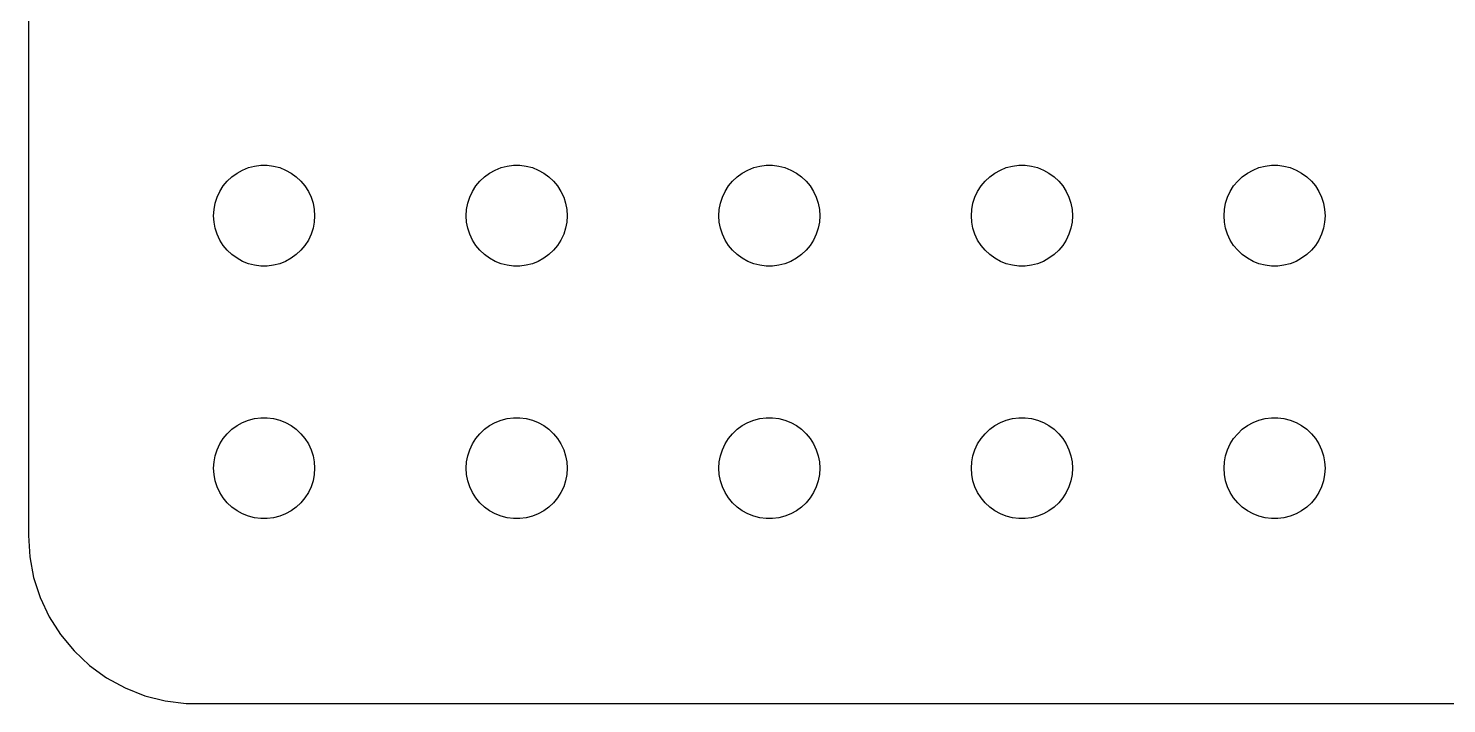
# Model space of a CAD drawing. Header units: metres. Extents: x -44 to 44, y 248 to 508.
# Drawn here: x -44.5 to -2.39, y 410.01 to 430.06 of the extents above; entities that cross this region are included whole.
import ezdxf

# ---------------------------------------------------------------- set-up
doc = ezdxf.new("R2010")
doc.units = ezdxf.units.M

msp = doc.modelspace()

# ---------------------------------------------------------------- linework, layer by layer
for p, q in [((-44.5, 449), (-44.5, 415)), ((-38.4561, 425.656), (-38.3037, 425.766)), ((-38.3037, 425.766), (-38.1387, 425.857)), ((-38.1387, 425.857), (-37.9635, 425.927)), ((-37.9635, 425.927), (-37.7811, 425.973)), ((-37.7811, 425.973), (-37.5942, 425.997)), ((-37.5942, 425.997), (-37.4058, 425.997)), ((-37.4058, 425.997), (-37.2189, 425.973)), ((-37.2189, 425.973), (-37.0365, 425.927)), ((-37.0365, 425.927), (-36.8613, 425.857)), ((-36.8613, 425.857), (-36.6963, 425.766)), ((-36.6963, 425.766), (-36.5439, 425.656)), ((-30.9561, 425.656), (-30.8037, 425.766)), ((-30.8037, 425.766), (-30.6387, 425.857)), ((-30.6387, 425.857), (-30.4635, 425.927)), ((-30.4635, 425.927), (-30.2811, 425.973)), ((-30.2811, 425.973), (-30.0942, 425.997)), ((-30.0942, 425.997), (-29.9058, 425.997)), ((-29.9058, 425.997), (-29.7189, 425.973)), ((-29.7189, 425.973), (-29.5365, 425.927)), ((-29.5365, 425.927), (-29.3613, 425.857)), ((-29.3613, 425.857), (-29.1963, 425.766)), ((-29.1963, 425.766), (-29.0439, 425.656)), ((-23.4561, 425.656), (-23.3037, 425.766)), ((-23.3037, 425.766), (-23.1387, 425.857)), ((-23.1387, 425.857), (-22.9635, 425.927)), ((-22.9635, 425.927), (-22.7811, 425.973)), ((-22.7811, 425.973), (-22.5942, 425.997)), ((-22.5942, 425.997), (-22.4058, 425.997)), ((-22.4058, 425.997), (-22.2189, 425.973)), ((-22.2189, 425.973), (-22.0365, 425.927)), ((-22.0365, 425.927), (-21.8613, 425.857)), ((-21.8613, 425.857), (-21.6963, 425.766)), ((-21.6963, 425.766), (-21.5439, 425.656)), ((-15.9561, 425.656), (-15.8037, 425.766)), ((-15.8037, 425.766), (-15.6387, 425.857)), ((-15.6387, 425.857), (-15.4635, 425.927)), ((-15.4635, 425.927), (-15.2811, 425.973)), ((-15.2811, 425.973), (-15.0942, 425.997)), ((-15.0942, 425.997), (-14.9058, 425.997)), ((-14.9058, 425.997), (-14.7189, 425.973)), ((-14.7189, 425.973), (-14.5365, 425.927)), ((-14.5365, 425.927), (-14.3613, 425.857)), ((-14.3613, 425.857), (-14.1963, 425.766)), ((-14.1963, 425.766), (-14.0439, 425.656)), ((-8.45613, 425.656), (-8.30373, 425.766)), ((-8.30373, 425.766), (-8.13866, 425.857)), ((-8.13866, 425.857), (-7.96352, 425.927)), ((-7.96352, 425.927), (-7.78107, 425.973)), ((-7.78107, 425.973), (-7.59418, 425.997)), ((-7.59418, 425.997), (-7.40581, 425.997)), ((-7.40581, 425.997), (-7.21892, 425.973)), ((-7.21892, 425.973), (-7.03647, 425.927)), ((-7.03647, 425.927), (-6.86133, 425.857)), ((-6.86133, 425.857), (-6.69626, 425.766)), ((-6.69626, 425.766), (-6.54385, 425.656)), ((-38.8145, 425.223), (-38.7135, 425.382)), ((-38.7135, 425.382), (-38.5934, 425.527)), ((-38.5934, 425.527), (-38.4561, 425.656)), ((-36.5439, 425.656), (-36.4065, 425.527)), ((-36.4065, 425.527), (-36.2865, 425.382)), ((-36.2865, 425.382), (-36.1855, 425.223)), ((-31.3145, 425.223), (-31.2135, 425.382)), ((-31.2135, 425.382), (-31.0934, 425.527)), ((-31.0934, 425.527), (-30.9561, 425.656)), ((-29.0439, 425.656), (-28.9065, 425.527)), ((-28.9065, 425.527), (-28.7865, 425.382)), ((-28.7865, 425.382), (-28.6855, 425.223)), ((-23.8145, 425.223), (-23.7135, 425.382)), ((-23.7135, 425.382), (-23.5934, 425.527)), ((-23.5934, 425.527), (-23.4561, 425.656)), ((-21.5439, 425.656), (-21.4065, 425.527)), ((-21.4065, 425.527), (-21.2865, 425.382)), ((-21.2865, 425.382), (-21.1855, 425.223)), ((-16.3145, 425.223), (-16.2135, 425.382)), ((-16.2135, 425.382), (-16.0934, 425.527)), ((-16.0934, 425.527), (-15.9561, 425.656)), ((-14.0439, 425.656), (-13.9065, 425.527)), ((-13.9065, 425.527), (-13.7865, 425.382)), ((-13.7865, 425.382), (-13.6855, 425.223)), ((-8.81445, 425.223), (-8.71352, 425.382)), ((-8.71352, 425.382), (-8.59344, 425.527)), ((-8.59344, 425.527), (-8.45613, 425.656)), ((-6.54385, 425.656), (-6.40654, 425.527)), ((-6.40654, 425.527), (-6.28647, 425.382)), ((-6.28647, 425.382), (-6.18553, 425.223)), ((-38.9529, 424.873), (-38.8947, 425.052)), ((-38.8947, 425.052), (-38.8145, 425.223)), ((-36.1855, 425.223), (-36.1053, 425.052)), ((-36.1053, 425.052), (-36.0471, 424.873)), ((-31.4529, 424.873), (-31.3947, 425.052)), ((-31.3947, 425.052), (-31.3145, 425.223)), ((-28.6855, 425.223), (-28.6053, 425.052)), ((-28.6053, 425.052), (-28.5471, 424.873)), ((-23.9529, 424.873), (-23.8947, 425.052)), ((-23.8947, 425.052), (-23.8145, 425.223)), ((-21.1855, 425.223), (-21.1053, 425.052)), ((-21.1053, 425.052), (-21.0471, 424.873)), ((-16.4529, 424.873), (-16.3947, 425.052)), ((-16.3947, 425.052), (-16.3145, 425.223)), ((-13.6855, 425.223), (-13.6053, 425.052)), ((-13.6053, 425.052), (-13.5471, 424.873)), ((-8.95287, 424.873), (-8.89465, 425.052)), ((-8.89465, 425.052), (-8.81445, 425.223)), ((-6.18553, 425.223), (-6.10533, 425.052)), ((-6.10533, 425.052), (-6.04712, 424.873)), ((-39, 424.5), (-38.9882, 424.688)), ((-38.9882, 424.312), (-39, 424.5)), ((-38.9882, 424.688), (-38.9529, 424.873)), ((-36.0471, 424.873), (-36.0118, 424.688)), ((-36.0118, 424.688), (-36, 424.5)), ((-36, 424.5), (-36.0118, 424.312)), ((-31.5, 424.5), (-31.4882, 424.688)), ((-31.4882, 424.312), (-31.5, 424.5)), ((-31.4882, 424.688), (-31.4529, 424.873)), ((-28.5471, 424.873), (-28.5118, 424.688)), ((-28.5118, 424.688), (-28.5, 424.5)), ((-28.5, 424.5), (-28.5118, 424.312)), ((-24, 424.5), (-23.9882, 424.688)), ((-23.9882, 424.312), (-24, 424.5)), ((-23.9882, 424.688), (-23.9529, 424.873)), ((-21.0471, 424.873), (-21.0118, 424.688)), ((-21.0118, 424.688), (-21, 424.5)), ((-21, 424.5), (-21.0118, 424.312)), ((-16.5, 424.5), (-16.4882, 424.688)), ((-16.4882, 424.312), (-16.5, 424.5)), ((-16.4882, 424.688), (-16.4529, 424.873)), ((-13.5471, 424.873), (-13.5118, 424.688)), ((-13.5118, 424.688), (-13.5, 424.5)), ((-13.5, 424.5), (-13.5118, 424.312)), ((-9, 424.5), (-8.98816, 424.688)), ((-8.98816, 424.312), (-9, 424.5)), ((-8.98816, 424.688), (-8.95287, 424.873)), ((-6.04712, 424.873), (-6.01183, 424.688)), ((-6.01183, 424.688), (-6, 424.5)), ((-6, 424.5), (-6.01183, 424.312)), ((-38.9529, 424.127), (-38.9882, 424.312)), ((-38.8947, 423.948), (-38.9529, 424.127)), ((-36.0471, 424.127), (-36.1053, 423.948)), ((-36.0118, 424.312), (-36.0471, 424.127)), ((-31.4529, 424.127), (-31.4882, 424.312)), ((-31.3947, 423.948), (-31.4529, 424.127)), ((-28.5471, 424.127), (-28.6053, 423.948)), ((-28.5118, 424.312), (-28.5471, 424.127)), ((-23.9529, 424.127), (-23.9882, 424.312)), ((-23.8947, 423.948), (-23.9529, 424.127)), ((-21.0471, 424.127), (-21.1053, 423.948)), ((-21.0118, 424.312), (-21.0471, 424.127)), ((-16.4529, 424.127), (-16.4882, 424.312)), ((-16.3947, 423.948), (-16.4529, 424.127)), ((-13.5471, 424.127), (-13.6053, 423.948)), ((-13.5118, 424.312), (-13.5471, 424.127)), ((-8.95287, 424.127), (-8.98816, 424.312)), ((-8.89465, 423.948), (-8.95287, 424.127)), ((-6.04712, 424.127), (-6.10533, 423.948)), ((-6.01183, 424.312), (-6.04712, 424.127)), ((-38.8145, 423.777), (-38.8947, 423.948)), ((-38.7135, 423.618), (-38.8145, 423.777)), ((-36.1855, 423.777), (-36.2865, 423.618)), ((-36.1053, 423.948), (-36.1855, 423.777)), ((-31.3145, 423.777), (-31.3947, 423.948)), ((-31.2135, 423.618), (-31.3145, 423.777)), ((-28.6855, 423.777), (-28.7865, 423.618)), ((-28.6053, 423.948), (-28.6855, 423.777)), ((-23.8145, 423.777), (-23.8947, 423.948)), ((-23.7135, 423.618), (-23.8145, 423.777)), ((-21.1855, 423.777), (-21.2865, 423.618)), ((-21.1053, 423.948), (-21.1855, 423.777)), ((-16.3145, 423.777), (-16.3947, 423.948)), ((-16.2135, 423.618), (-16.3145, 423.777)), ((-13.6855, 423.777), (-13.7865, 423.618)), ((-13.6053, 423.948), (-13.6855, 423.777)), ((-8.81445, 423.777), (-8.89465, 423.948)), ((-8.71352, 423.618), (-8.81445, 423.777)), ((-6.18553, 423.777), (-6.28647, 423.618)), ((-6.10533, 423.948), (-6.18553, 423.777)), ((-38.5934, 423.473), (-38.7135, 423.618)), ((-38.4561, 423.344), (-38.5934, 423.473)), ((-38.3037, 423.234), (-38.4561, 423.344)), ((-38.1387, 423.143), (-38.3037, 423.234)), ((-36.6963, 423.234), (-36.8613, 423.143)), ((-36.5439, 423.344), (-36.6963, 423.234)), ((-36.4065, 423.473), (-36.5439, 423.344)), ((-36.2865, 423.618), (-36.4065, 423.473)), ((-31.0934, 423.473), (-31.2135, 423.618)), ((-30.9561, 423.344), (-31.0934, 423.473)), ((-30.8037, 423.234), (-30.9561, 423.344)), ((-30.6387, 423.143), (-30.8037, 423.234)), ((-29.1963, 423.234), (-29.3613, 423.143)), ((-29.0439, 423.344), (-29.1963, 423.234)), ((-28.9065, 423.473), (-29.0439, 423.344)), ((-28.7865, 423.618), (-28.9065, 423.473)), ((-23.5934, 423.473), (-23.7135, 423.618)), ((-23.4561, 423.344), (-23.5934, 423.473)), ((-23.3037, 423.234), (-23.4561, 423.344)), ((-23.1387, 423.143), (-23.3037, 423.234)), ((-21.6963, 423.234), (-21.8613, 423.143)), ((-21.5439, 423.344), (-21.6963, 423.234)), ((-21.4065, 423.473), (-21.5439, 423.344)), ((-21.2865, 423.618), (-21.4065, 423.473)), ((-16.0934, 423.473), (-16.2135, 423.618)), ((-15.9561, 423.344), (-16.0934, 423.473)), ((-15.8037, 423.234), (-15.9561, 423.344)), ((-15.6387, 423.143), (-15.8037, 423.234)), ((-14.1963, 423.234), (-14.3613, 423.143)), ((-14.0439, 423.344), (-14.1963, 423.234)), ((-13.9065, 423.473), (-14.0439, 423.344)), ((-13.7865, 423.618), (-13.9065, 423.473)), ((-8.59344, 423.473), (-8.71352, 423.618)), ((-8.45613, 423.344), (-8.59344, 423.473)), ((-8.30373, 423.234), (-8.45613, 423.344)), ((-8.13866, 423.143), (-8.30373, 423.234)), ((-6.69626, 423.234), (-6.86133, 423.143)), ((-6.54385, 423.344), (-6.69626, 423.234)), ((-6.40654, 423.473), (-6.54385, 423.344)), ((-6.28647, 423.618), (-6.40654, 423.473)), ((-37.9635, 423.073), (-38.1387, 423.143)), ((-37.7811, 423.027), (-37.9635, 423.073)), ((-37.5942, 423.003), (-37.7811, 423.027)), ((-37.4058, 423.003), (-37.5942, 423.003)), ((-37.2189, 423.027), (-37.4058, 423.003)), ((-37.0365, 423.073), (-37.2189, 423.027)), ((-36.8613, 423.143), (-37.0365, 423.073)), ((-30.4635, 423.073), (-30.6387, 423.143)), ((-30.2811, 423.027), (-30.4635, 423.073)), ((-30.0942, 423.003), (-30.2811, 423.027)), ((-29.9058, 423.003), (-30.0942, 423.003)), ((-29.7189, 423.027), (-29.9058, 423.003)), ((-29.5365, 423.073), (-29.7189, 423.027)), ((-29.3613, 423.143), (-29.5365, 423.073)), ((-22.9635, 423.073), (-23.1387, 423.143)), ((-22.7811, 423.027), (-22.9635, 423.073)), ((-22.5942, 423.003), (-22.7811, 423.027)), ((-22.4058, 423.003), (-22.5942, 423.003)), ((-22.2189, 423.027), (-22.4058, 423.003)), ((-22.0365, 423.073), (-22.2189, 423.027)), ((-21.8613, 423.143), (-22.0365, 423.073)), ((-15.4635, 423.073), (-15.6387, 423.143)), ((-15.2811, 423.027), (-15.4635, 423.073)), ((-15.0942, 423.003), (-15.2811, 423.027)), ((-14.9058, 423.003), (-15.0942, 423.003)), ((-14.7189, 423.027), (-14.9058, 423.003)), ((-14.5365, 423.073), (-14.7189, 423.027)), ((-14.3613, 423.143), (-14.5365, 423.073)), ((-7.96352, 423.073), (-8.13866, 423.143)), ((-7.78107, 423.027), (-7.96352, 423.073)), ((-7.59418, 423.003), (-7.78107, 423.027)), ((-7.40581, 423.003), (-7.59418, 423.003)), ((-7.21892, 423.027), (-7.40581, 423.003)), ((-7.03647, 423.073), (-7.21892, 423.027)), ((-6.86133, 423.143), (-7.03647, 423.073)), ((-38.5934, 418.027), (-38.4561, 418.156)), ((-38.4561, 418.156), (-38.3037, 418.266)), ((-38.3037, 418.266), (-38.1387, 418.357)), ((-38.1387, 418.357), (-37.9635, 418.427)), ((-37.9635, 418.427), (-37.7811, 418.473)), ((-37.7811, 418.473), (-37.5942, 418.497)), ((-37.5942, 418.497), (-37.4058, 418.497)), ((-37.4058, 418.497), (-37.2189, 418.473)), ((-37.2189, 418.473), (-37.0365, 418.427)), ((-37.0365, 418.427), (-36.8613, 418.357)), ((-36.8613, 418.357), (-36.6963, 418.266)), ((-36.6963, 418.266), (-36.5439, 418.156)), ((-36.5439, 418.156), (-36.4065, 418.027)), ((-31.0934, 418.027), (-30.9561, 418.156)), ((-30.9561, 418.156), (-30.8037, 418.266)), ((-30.8037, 418.266), (-30.6387, 418.357)), ((-30.6387, 418.357), (-30.4635, 418.427)), ((-30.4635, 418.427), (-30.2811, 418.473)), ((-30.2811, 418.473), (-30.0942, 418.497)), ((-30.0942, 418.497), (-29.9058, 418.497)), ((-29.9058, 418.497), (-29.7189, 418.473)), ((-29.7189, 418.473), (-29.5365, 418.427)), ((-29.5365, 418.427), (-29.3613, 418.357)), ((-29.3613, 418.357), (-29.1963, 418.266)), ((-29.1963, 418.266), (-29.0439, 418.156)), ((-29.0439, 418.156), (-28.9065, 418.027)), ((-23.5934, 418.027), (-23.4561, 418.156)), ((-23.4561, 418.156), (-23.3037, 418.266)), ((-23.3037, 418.266), (-23.1387, 418.357)), ((-23.1387, 418.357), (-22.9635, 418.427)), ((-22.9635, 418.427), (-22.7811, 418.473)), ((-22.7811, 418.473), (-22.5942, 418.497)), ((-22.5942, 418.497), (-22.4058, 418.497)), ((-22.4058, 418.497), (-22.2189, 418.473)), ((-22.2189, 418.473), (-22.0365, 418.427)), ((-22.0365, 418.427), (-21.8613, 418.357)), ((-21.8613, 418.357), (-21.6963, 418.266)), ((-21.6963, 418.266), (-21.5439, 418.156)), ((-21.5439, 418.156), (-21.4065, 418.027)), ((-16.0934, 418.027), (-15.9561, 418.156)), ((-15.9561, 418.156), (-15.8037, 418.266)), ((-15.8037, 418.266), (-15.6387, 418.357)), ((-15.6387, 418.357), (-15.4635, 418.427)), ((-15.4635, 418.427), (-15.2811, 418.473)), ((-15.2811, 418.473), (-15.0942, 418.497)), ((-15.0942, 418.497), (-14.9058, 418.497)), ((-14.9058, 418.497), (-14.7189, 418.473)), ((-14.7189, 418.473), (-14.5365, 418.427)), ((-14.5365, 418.427), (-14.3613, 418.357)), ((-14.3613, 418.357), (-14.1963, 418.266)), ((-14.1963, 418.266), (-14.0439, 418.156)), ((-14.0439, 418.156), (-13.9065, 418.027)), ((-8.59344, 418.027), (-8.45613, 418.156)), ((-8.45613, 418.156), (-8.30373, 418.266)), ((-8.30373, 418.266), (-8.13866, 418.357)), ((-8.13866, 418.357), (-7.96352, 418.427)), ((-7.96352, 418.427), (-7.78107, 418.473)), ((-7.78107, 418.473), (-7.59418, 418.497)), ((-7.59418, 418.497), (-7.40581, 418.497)), ((-7.40581, 418.497), (-7.21892, 418.473)), ((-7.21892, 418.473), (-7.03647, 418.427)), ((-7.03647, 418.427), (-6.86133, 418.357)), ((-6.86133, 418.357), (-6.69626, 418.266)), ((-6.69626, 418.266), (-6.54385, 418.156)), ((-6.54385, 418.156), (-6.40654, 418.027)), ((-38.8145, 417.723), (-38.7135, 417.882)), ((-38.7135, 417.882), (-38.5934, 418.027)), ((-36.4065, 418.027), (-36.2865, 417.882)), ((-36.2865, 417.882), (-36.1855, 417.723)), ((-31.3145, 417.723), (-31.2135, 417.882)), ((-31.2135, 417.882), (-31.0934, 418.027)), ((-28.9065, 418.027), (-28.7865, 417.882)), ((-28.7865, 417.882), (-28.6855, 417.723)), ((-23.8145, 417.723), (-23.7135, 417.882)), ((-23.7135, 417.882), (-23.5934, 418.027)), ((-21.4065, 418.027), (-21.2865, 417.882)), ((-21.2865, 417.882), (-21.1855, 417.723)), ((-16.3145, 417.723), (-16.2135, 417.882)), ((-16.2135, 417.882), (-16.0934, 418.027)), ((-13.9065, 418.027), (-13.7865, 417.882)), ((-13.7865, 417.882), (-13.6855, 417.723)), ((-8.81445, 417.723), (-8.71352, 417.882)), ((-8.71352, 417.882), (-8.59344, 418.027)), ((-6.40654, 418.027), (-6.28647, 417.882)), ((-6.28647, 417.882), (-6.18553, 417.723)), ((-38.9882, 417.188), (-38.9529, 417.373)), ((-38.9529, 417.373), (-38.8947, 417.552)), ((-38.8947, 417.552), (-38.8145, 417.723)), ((-36.1855, 417.723), (-36.1053, 417.552)), ((-36.1053, 417.552), (-36.0471, 417.373)), ((-36.0471, 417.373), (-36.0118, 417.188)), ((-31.4882, 417.188), (-31.4529, 417.373)), ((-31.4529, 417.373), (-31.3947, 417.552)), ((-31.3947, 417.552), (-31.3145, 417.723)), ((-28.6855, 417.723), (-28.6053, 417.552)), ((-28.6053, 417.552), (-28.5471, 417.373)), ((-28.5471, 417.373), (-28.5118, 417.188)), ((-23.9882, 417.188), (-23.9529, 417.373)), ((-23.9529, 417.373), (-23.8947, 417.552)), ((-23.8947, 417.552), (-23.8145, 417.723)), ((-21.1855, 417.723), (-21.1053, 417.552)), ((-21.1053, 417.552), (-21.0471, 417.373)), ((-21.0471, 417.373), (-21.0118, 417.188)), ((-16.4882, 417.188), (-16.4529, 417.373)), ((-16.4529, 417.373), (-16.3947, 417.552)), ((-16.3947, 417.552), (-16.3145, 417.723)), ((-13.6855, 417.723), (-13.6053, 417.552)), ((-13.6053, 417.552), (-13.5471, 417.373)), ((-13.5471, 417.373), (-13.5118, 417.188)), ((-8.98816, 417.188), (-8.95287, 417.373)), ((-8.95287, 417.373), (-8.89465, 417.552)), ((-8.89465, 417.552), (-8.81445, 417.723)), ((-6.18553, 417.723), (-6.10533, 417.552)), ((-6.10533, 417.552), (-6.04712, 417.373)), ((-6.04712, 417.373), (-6.01183, 417.188)), ((-39, 417), (-38.9882, 417.188)), ((-38.9882, 416.812), (-39, 417)), ((-36.0118, 417.188), (-36, 417)), ((-36, 417), (-36.0118, 416.812)), ((-31.5, 417), (-31.4882, 417.188)), ((-31.4882, 416.812), (-31.5, 417)), ((-28.5118, 417.188), (-28.5, 417)), ((-28.5, 417), (-28.5118, 416.812)), ((-24, 417), (-23.9882, 417.188)), ((-23.9882, 416.812), (-24, 417)), ((-21.0118, 417.188), (-21, 417)), ((-21, 417), (-21.0118, 416.812)), ((-16.5, 417), (-16.4882, 417.188)), ((-16.4882, 416.812), (-16.5, 417)), ((-13.5118, 417.188), (-13.5, 417)), ((-13.5, 417), (-13.5118, 416.812)), ((-9, 417), (-8.98816, 417.188)), ((-8.98816, 416.812), (-9, 417)), ((-6.01183, 417.188), (-6, 417)), ((-6, 417), (-6.01183, 416.812)), ((-38.9529, 416.627), (-38.9882, 416.812)), ((-38.8947, 416.448), (-38.9529, 416.627)), ((-36.0471, 416.627), (-36.1053, 416.448)), ((-36.0118, 416.812), (-36.0471, 416.627)), ((-31.4529, 416.627), (-31.4882, 416.812)), ((-31.3947, 416.448), (-31.4529, 416.627)), ((-28.5471, 416.627), (-28.6053, 416.448)), ((-28.5118, 416.812), (-28.5471, 416.627)), ((-23.9529, 416.627), (-23.9882, 416.812)), ((-23.8947, 416.448), (-23.9529, 416.627)), ((-21.0471, 416.627), (-21.1053, 416.448)), ((-21.0118, 416.812), (-21.0471, 416.627)), ((-16.4529, 416.627), (-16.4882, 416.812)), ((-16.3947, 416.448), (-16.4529, 416.627)), ((-13.5471, 416.627), (-13.6053, 416.448)), ((-13.5118, 416.812), (-13.5471, 416.627)), ((-8.95287, 416.627), (-8.98816, 416.812)), ((-8.89465, 416.448), (-8.95287, 416.627)), ((-6.04712, 416.627), (-6.10533, 416.448)), ((-6.01183, 416.812), (-6.04712, 416.627)), ((-38.8145, 416.277), (-38.8947, 416.448)), ((-38.7135, 416.118), (-38.8145, 416.277)), ((-38.5934, 415.973), (-38.7135, 416.118)), ((-36.2865, 416.118), (-36.4065, 415.973)), ((-36.1855, 416.277), (-36.2865, 416.118)), ((-36.1053, 416.448), (-36.1855, 416.277)), ((-31.3145, 416.277), (-31.3947, 416.448)), ((-31.2135, 416.118), (-31.3145, 416.277)), ((-31.0934, 415.973), (-31.2135, 416.118)), ((-28.7865, 416.118), (-28.9065, 415.973)), ((-28.6855, 416.277), (-28.7865, 416.118)), ((-28.6053, 416.448), (-28.6855, 416.277)), ((-23.8145, 416.277), (-23.8947, 416.448)), ((-23.7135, 416.118), (-23.8145, 416.277)), ((-23.5934, 415.973), (-23.7135, 416.118)), ((-21.2865, 416.118), (-21.4065, 415.973)), ((-21.1855, 416.277), (-21.2865, 416.118)), ((-21.1053, 416.448), (-21.1855, 416.277)), ((-16.3145, 416.277), (-16.3947, 416.448)), ((-16.2135, 416.118), (-16.3145, 416.277)), ((-16.0934, 415.973), (-16.2135, 416.118)), ((-13.7865, 416.118), (-13.9065, 415.973)), ((-13.6855, 416.277), (-13.7865, 416.118)), ((-13.6053, 416.448), (-13.6855, 416.277)), ((-8.81445, 416.277), (-8.89465, 416.448)), ((-8.71352, 416.118), (-8.81445, 416.277)), ((-8.59344, 415.973), (-8.71352, 416.118)), ((-6.28647, 416.118), (-6.40654, 415.973)), ((-6.18553, 416.277), (-6.28647, 416.118)), ((-6.10533, 416.448), (-6.18553, 416.277)), ((-38.4561, 415.844), (-38.5934, 415.973)), ((-38.3037, 415.734), (-38.4561, 415.844)), ((-38.1387, 415.643), (-38.3037, 415.734)), ((-37.9635, 415.573), (-38.1387, 415.643)), ((-36.8613, 415.643), (-37.0365, 415.573)), ((-36.6963, 415.734), (-36.8613, 415.643)), ((-36.5439, 415.844), (-36.6963, 415.734)), ((-36.4065, 415.973), (-36.5439, 415.844)), ((-30.9561, 415.844), (-31.0934, 415.973)), ((-30.8037, 415.734), (-30.9561, 415.844)), ((-30.6387, 415.643), (-30.8037, 415.734)), ((-30.4635, 415.573), (-30.6387, 415.643)), ((-29.3613, 415.643), (-29.5365, 415.573)), ((-29.1963, 415.734), (-29.3613, 415.643)), ((-29.0439, 415.844), (-29.1963, 415.734)), ((-28.9065, 415.973), (-29.0439, 415.844)), ((-23.4561, 415.844), (-23.5934, 415.973)), ((-23.3037, 415.734), (-23.4561, 415.844)), ((-23.1387, 415.643), (-23.3037, 415.734)), ((-22.9635, 415.573), (-23.1387, 415.643)), ((-21.8613, 415.643), (-22.0365, 415.573)), ((-21.6963, 415.734), (-21.8613, 415.643)), ((-21.5439, 415.844), (-21.6963, 415.734)), ((-21.4065, 415.973), (-21.5439, 415.844)), ((-15.9561, 415.844), (-16.0934, 415.973)), ((-15.8037, 415.734), (-15.9561, 415.844)), ((-15.6387, 415.643), (-15.8037, 415.734)), ((-15.4635, 415.573), (-15.6387, 415.643)), ((-14.3613, 415.643), (-14.5365, 415.573)), ((-14.1963, 415.734), (-14.3613, 415.643)), ((-14.0439, 415.844), (-14.1963, 415.734)), ((-13.9065, 415.973), (-14.0439, 415.844)), ((-8.45613, 415.844), (-8.59344, 415.973)), ((-8.30373, 415.734), (-8.45613, 415.844)), ((-8.13866, 415.643), (-8.30373, 415.734)), ((-7.96352, 415.573), (-8.13866, 415.643)), ((-6.86133, 415.643), (-7.03647, 415.573)), ((-6.69626, 415.734), (-6.86133, 415.643)), ((-6.54385, 415.844), (-6.69626, 415.734)), ((-6.40654, 415.973), (-6.54385, 415.844)), ((-37.7811, 415.527), (-37.9635, 415.573)), ((-37.5942, 415.503), (-37.7811, 415.527)), ((-37.4058, 415.503), (-37.5942, 415.503)), ((-37.2189, 415.527), (-37.4058, 415.503)), ((-37.0365, 415.573), (-37.2189, 415.527)), ((-30.2811, 415.527), (-30.4635, 415.573)), ((-30.0942, 415.503), (-30.2811, 415.527)), ((-29.9058, 415.503), (-30.0942, 415.503)), ((-29.7189, 415.527), (-29.9058, 415.503)), ((-29.5365, 415.573), (-29.7189, 415.527)), ((-22.7811, 415.527), (-22.9635, 415.573)), ((-22.5942, 415.503), (-22.7811, 415.527)), ((-22.4058, 415.503), (-22.5942, 415.503)), ((-22.2189, 415.527), (-22.4058, 415.503)), ((-22.0365, 415.573), (-22.2189, 415.527)), ((-15.2811, 415.527), (-15.4635, 415.573)), ((-15.0942, 415.503), (-15.2811, 415.527)), ((-14.9058, 415.503), (-15.0942, 415.503)), ((-14.7189, 415.527), (-14.9058, 415.503)), ((-14.5365, 415.573), (-14.7189, 415.527)), ((-7.78107, 415.527), (-7.96352, 415.573)), ((-7.59418, 415.503), (-7.78107, 415.527)), ((-7.40581, 415.503), (-7.59418, 415.503)), ((-7.21892, 415.527), (-7.40581, 415.503)), ((-7.03647, 415.573), (-7.21892, 415.527)), ((-44.5, 415), (-44.4606, 414.373)), ((-44.4606, 414.373), (-44.3429, 413.757)), ((-44.3429, 413.757), (-44.1489, 413.159)), ((-44.1489, 413.159), (-43.8815, 412.591)), ((-43.8815, 412.591), (-43.5451, 412.061)), ((-43.5451, 412.061), (-43.1448, 411.577)), ((-43.1448, 411.577), (-42.6871, 411.147)), ((-42.6871, 411.147), (-42.1791, 410.778)), ((-42.1791, 410.778), (-41.6289, 410.476)), ((-41.6289, 410.476), (-41.0451, 410.245)), ((-41.0451, 410.245), (-40.4369, 410.089)), ((-40.4369, 410.089), (-39.8139, 410.01)), ((-39.8139, 410.01), (39.8139, 410.01))]:
    msp.add_line(p, q)

doc.saveas('drawing.dxf')
